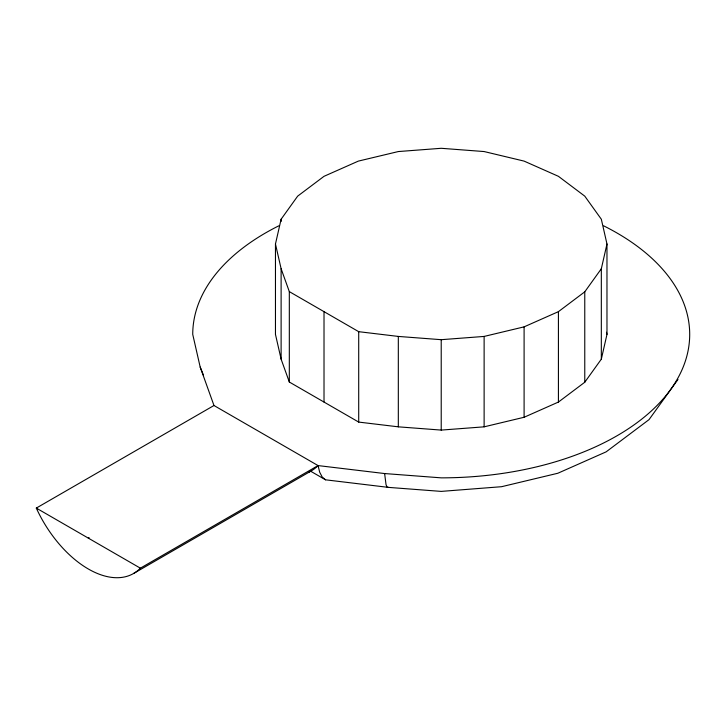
<?xml version="1.0" encoding="UTF-8"?>
<svg xmlns="http://www.w3.org/2000/svg" width="726" height="726" viewBox="0 0 726 726"><rect width="100%" height="100%" fill="white"/><g stroke="black" fill="none" stroke-linecap="round" stroke-linejoin="round"><path stroke-width="1.09" d="M275.463 243.99L281.116 219.225L297.669 196.138L324.014 176.318L358.345 161.108L398.32 151.553L441.217 148.295L484.124 151.553L524.099 161.108L558.421 176.318L584.766 196.138L601.328 219.225L606.972 243.99L606.972 334.396L601.328 359.161L584.766 382.239L558.421 402.059L524.099 417.269L484.124 426.834L441.217 430.091L398.32 426.834L358.708 422.087L289.32 382.03L281.116 359.161L275.463 334.396L275.463 243.99L281.116 268.756L289.32 291.625L289.32 382.03M601.328 359.161L601.328 268.756L606.972 243.99M289.32 291.625L358.708 331.682L398.32 336.428L441.217 339.686L484.124 336.428L524.099 326.863L558.421 311.654L584.766 291.834L601.328 268.756M677.993 379.462L649.026 419.637L606.137 451.853L557.831 473.252L501.584 486.701L441.217 491.393L388.474 487.382L325.547 479.813L309.92 470.793M325.547 479.813L322.244 477.082L319.703 472.263L318.052 465.584L140.372 568.177A90.541 52.272 60 0 1 36.3 508.091L213.979 405.507L318.052 465.584L384.626 473.552L441.217 477.853A248.483 143.458 0 0 0 674.1 384.417A248.483 143.458 0 0 0 603.633 225.822M88.336 538.129L89.135 537.667M133.847 573.331L311.527 470.747M388.474 487.382L387.149 487.182L386.041 484.714L384.626 473.552M36.3 508.091L140.372 568.177M278.811 225.822A248.483 143.458 0 0 0 192.735 334.396L200.185 367.066L203.471 375.188M200.185 367.066L213.979 405.507M606.482 332.245L606.972 334.396M584.766 291.834L584.766 382.239M558.421 311.654L558.421 402.059M524.099 326.863L524.099 417.269M484.124 336.428L484.124 426.834M441.217 339.686L441.217 430.091M398.32 336.428L398.32 426.834M358.708 331.682L358.708 422.087M324.014 311.654L324.014 402.059M281.116 219.225L281.116 221.484M281.116 268.756L281.116 359.161M318.052 465.584A90.541 52.272 60 0 1 308.786 472.181"/></g></svg>
